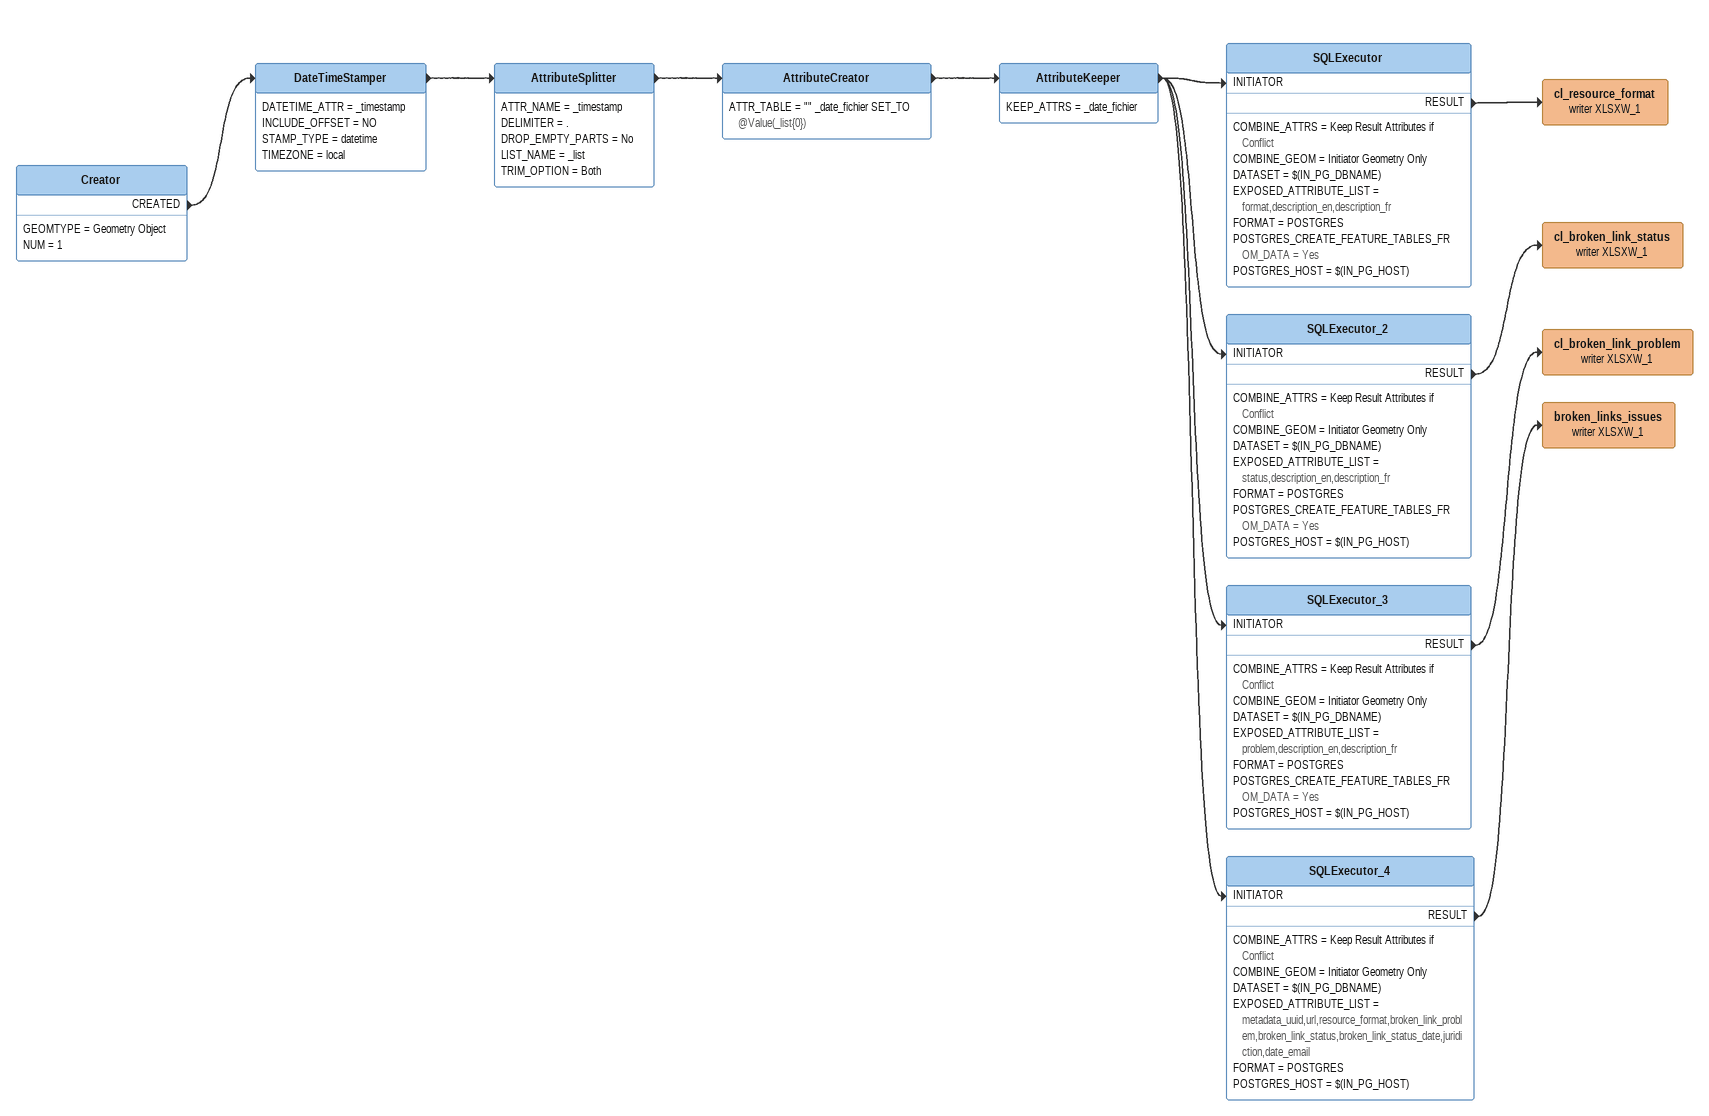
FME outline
Creator
    GEOMTYPE = Geometry Object
    NUM = 1
    CREATED -> DateTimeStamper
DateTimeStamper
    DATETIME_ATTR = _timestamp
    INCLUDE_OFFSET = NO
    STAMP_TYPE = datetime
    TIMEZONE = local
    -> AttributeSplitter
AttributeSplitter
    ATTR_NAME = _timestamp
    DELIMITER = .
    DROP_EMPTY_PARTS = No
    LIST_NAME = _list
    TRIM_OPTION = Both
    -> AttributeCreator
AttributeCreator
    ATTR_TABLE = "" _date_fichier SET_TO @Value(_list{0})
    -> AttributeKeeper
AttributeKeeper
    KEEP_ATTRS = _date_fichier
    -> SQLExecutor [INITIATOR]
    -> SQLExecutor_2 [INITIATOR]
    -> SQLExecutor_3 [INITIATOR]
    -> SQLExecutor_4 [INITIATOR]
SQLExecutor
    COMBINE_ATTRS = Keep Result Attributes if Conflict
    COMBINE_GEOM = Initiator Geometry Only
    DATASET = $(IN_PG_DBNAME)
    EXPOSED_ATTRIBUTE_LIST = format,description_en,description_fr
    FORMAT = POSTGRES
    POSTGRES_CREATE_FEATURE_TABLES_FROM_DATA = Yes
    POSTGRES_HOST = $(IN_PG_HOST)
    RESULT -> cl_resource_format (writer XLSXW_1)
cl_resource_format (writer XLSXW_1)
SQLExecutor_2
    COMBINE_ATTRS = Keep Result Attributes if Conflict
    COMBINE_GEOM = Initiator Geometry Only
    DATASET = $(IN_PG_DBNAME)
    EXPOSED_ATTRIBUTE_LIST = status,description_en,description_fr
    FORMAT = POSTGRES
    POSTGRES_CREATE_FEATURE_TABLES_FROM_DATA = Yes
    POSTGRES_HOST = $(IN_PG_HOST)
    RESULT -> cl_broken_link_status (writer XLSXW_1)
cl_broken_link_status (writer XLSXW_1)
SQLExecutor_3
    COMBINE_ATTRS = Keep Result Attributes if Conflict
    COMBINE_GEOM = Initiator Geometry Only
    DATASET = $(IN_PG_DBNAME)
    EXPOSED_ATTRIBUTE_LIST = problem,description_en,description_fr
    FORMAT = POSTGRES
    POSTGRES_CREATE_FEATURE_TABLES_FROM_DATA = Yes
    POSTGRES_HOST = $(IN_PG_HOST)
    RESULT -> cl_broken_link_problem (writer XLSXW_1)
cl_broken_link_problem (writer XLSXW_1)
SQLExecutor_4
    COMBINE_ATTRS = Keep Result Attributes if Conflict
    COMBINE_GEOM = Initiator Geometry Only
    DATASET = $(IN_PG_DBNAME)
    EXPOSED_ATTRIBUTE_LIST = metadata_uuid,url,resource_format,broken_link_problem,broken_link_status,broken_link_status_date,juridiction,date_email
    FORMAT = POSTGRES
    POSTGRES_HOST = $(IN_PG_HOST)
    RESULT -> broken_links_issues (writer XLSXW_1)
broken_links_issues (writer XLSXW_1)
